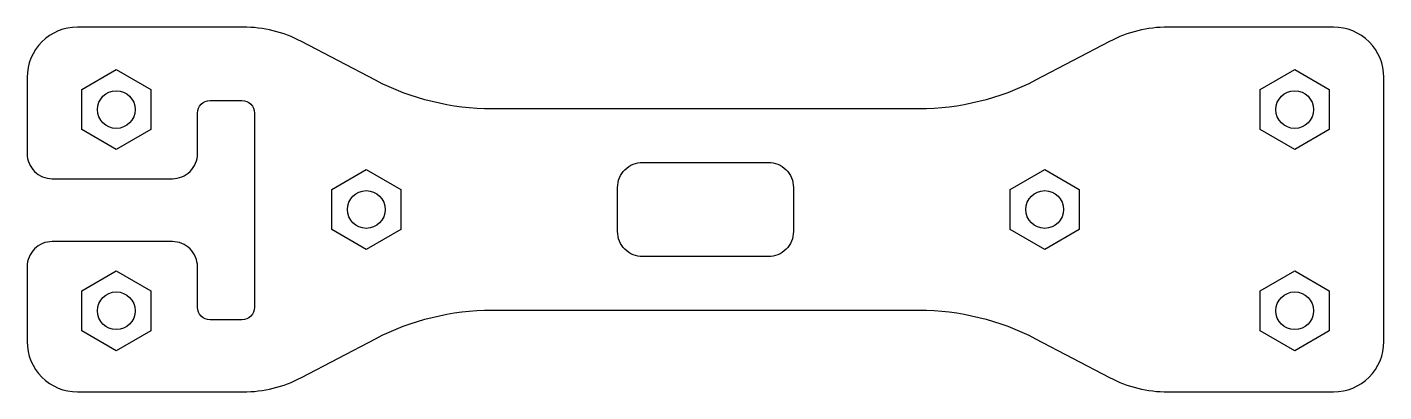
# Model space of a CAD drawing. Header units: inches. Extents: x -2.13 to 2.13, y -0.57 to 0.57.
import ezdxf

# ---------------------------------------------------------------- set-up
doc = ezdxf.new("R2010")
doc.units = ezdxf.units.IN
doc.layers.get('0').update_dxf_attribs({"linetype": 'CONTINUOUS'})

msp = doc.modelspace()

# ---------------------------------------------------------------- linework, layer by layer
for points in [[(-1.5921, 0.1752), (-1.5921, 0.302, -0.414214), (-1.5528, 0.3414), (-1.4528, 0.3414, -0.414214), (-1.4134, 0.302), (-1.4134, -0.3063, -0.414214), (-1.4528, -0.3456), (-1.5528, -0.3456, -0.414214), (-1.5921, -0.3063), (-1.5921, -0.1791, 0.414214), (-1.6709, -0.1004), (-2.0472, -0.1004, 0.414214), (-2.126, -0.1791), (-2.126, -0.4134, 0.414214), (-1.9685, -0.5709), (-1.4489, -0.5709, 0.121024), (-1.2665, -0.5261), (-1.0341, -0.4046, -0.121024), (-0.6693, -0.315), (0.6693, -0.315, -0.121024), (1.0341, -0.4046), (1.2665, -0.5261, 0.121024), (1.4489, -0.5709), (1.9685, -0.5709, 0.414214), (2.126, -0.4134), (2.126, 0.4134, 0.414214), (1.9685, 0.5709), (1.4489, 0.5709, 0.121024), (1.2665, 0.5261), (1.0341, 0.4046, -0.121024), (0.6693, 0.315), (-0.6693, 0.315, -0.121024), (-1.0341, 0.4046), (-1.2665, 0.5261, 0.121024), (-1.4489, 0.5709), (-1.9685, 0.5709, 0.414214), (-2.126, 0.4134), (-2.126, 0.1752, 0.414214), (-2.0472, 0.0964), (-1.6709, 0.0964, 0.414214)], [(-0.2756, -0.0689), (-0.2756, 0.0689, -0.414214), (-0.1969, 0.1476), (0.1969, 0.1476, -0.414214), (0.2756, 0.0689), (0.2756, -0.0689, -0.414214), (0.1969, -0.1476), (-0.1969, -0.1476, -0.414214)]]:
    msp.add_lwpolyline(points, format="xyb", close=True)
for points in [[(-1.8465, 0.4378), (-1.7382, 0.3753), (-1.7382, 0.2503), (-1.8465, 0.1878), (-1.9547, 0.2503), (-1.9547, 0.3753)], [(1.7382, 0.3753), (1.8465, 0.4378), (1.9547, 0.3753), (1.9547, 0.2503), (1.8465, 0.1878), (1.7382, 0.2503)], [(-1.063, 0.125), (-0.9547, 0.0625), (-0.9547, -0.0625), (-1.063, -0.125), (-1.1713, -0.0625), (-1.1713, 0.0625)], [(1.063, 0.125), (1.1713, 0.0625), (1.1713, -0.0625), (1.063, -0.125), (0.9547, -0.0625), (0.9547, 0.0625)], [(-1.8465, -0.1921), (-1.7382, -0.2546), (-1.7382, -0.3796), (-1.8465, -0.4421), (-1.9547, -0.3796), (-1.9547, -0.2546)], [(1.9547, -0.3796), (1.8465, -0.4421), (1.7382, -0.3796), (1.7382, -0.2546), (1.8465, -0.1921), (1.9547, -0.2546)]]:
    msp.add_lwpolyline(points, close=True)
for centre in [(-1.8465, 0.3128), (1.8465, 0.3128), (-1.063, 0), (1.063, 0), (-1.8465, -0.3171), (1.8465, -0.3171)]:
    msp.add_circle(centre, 0.0591)

doc.saveas('drawing.dxf')
